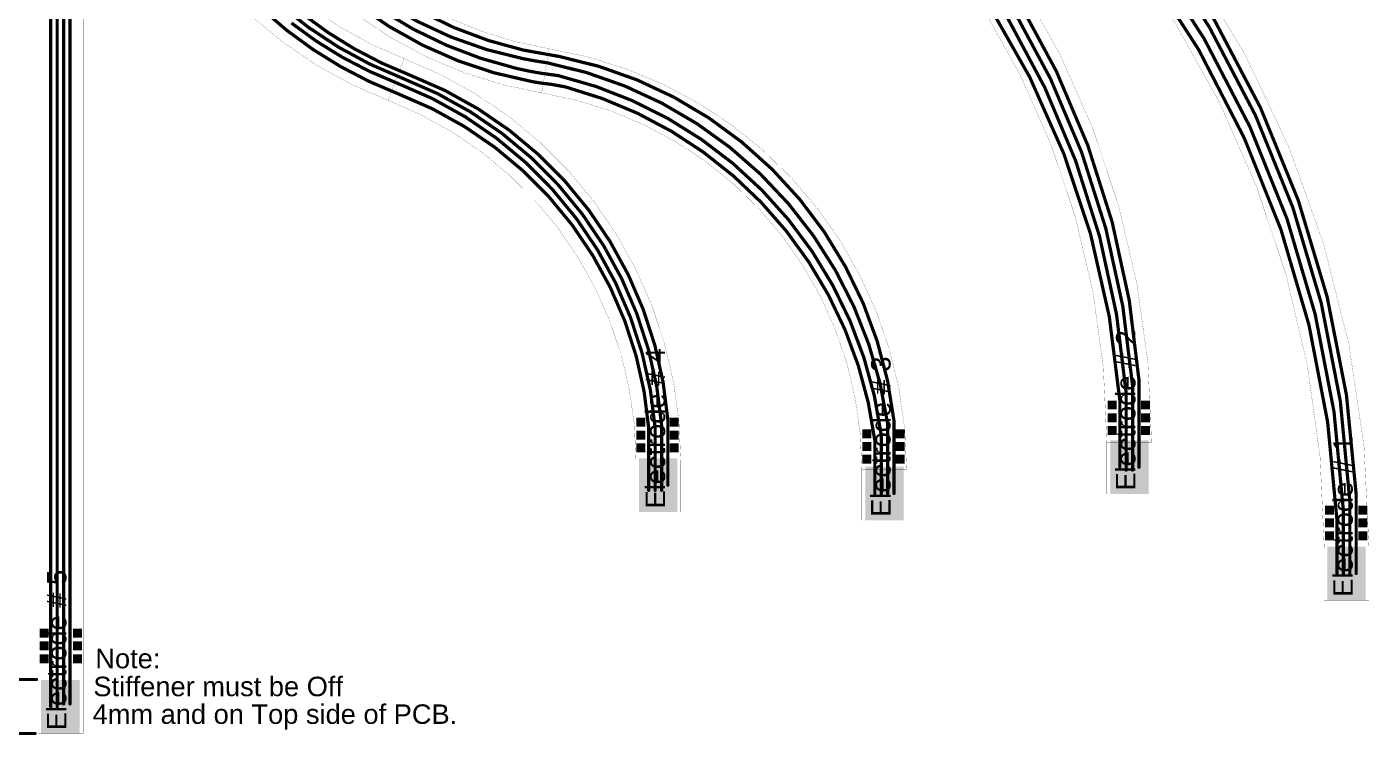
# Model space of a CAD drawing. Header units: millimetres. Extents: x 0 to 13.5, y -0.9 to 3.4.
# Drawn here: x 3.474 to 7.606, y -0.917 to 1.264 of the extents above; entities that cross this region are included whole.
import ezdxf

# ---------------------------------------------------------------- set-up
doc = ezdxf.new("R2010")
doc.units = ezdxf.units.MM
doc.header["$MEASUREMENT"] = 0
for name, color, linetype in [('BottomLayer', 5, 'Continuous'), ('BottomPaste', 16, 'Continuous'), ('BottomSolder', 6, 'Continuous'), ('Mechanical1', 6, 'Continuous'), ('Mechanical2', 216, 'Continuous'), ('TopOverlay', 2, 'Continuous')]:
    doc.layers.add(name, color=color, linetype=linetype)
doc.styles.add('Arial', font='', dxfattribs={"height": 0.2})
doc.styles.get('Arial').set_extended_font_data('Arial')

# ---------------------------------------------------------------- blocks, each defined once
blk = doc.blocks.new('6_____R______P_____B_1')
at = {"layer": 'BottomLayer'}
for points in [[(-0.04330700000000001, -0.07874015), (-0.05511800000000001, -0.07874015), (-0.05511799999999999, 0.07874015), (-0.04330699999999999, 0.07874015)], [(-0.02362200000000001, -0.07874015), (-0.03543300000000001, -0.07874015), (-0.03543299999999999, 0.07874015), (-0.02362199999999999, 0.07874015)], [(-0.00393690000000001, -0.07874015), (-0.01574790000000001, -0.07874015), (-0.01574789999999999, 0.07874015), (-0.003936899999999991, 0.07874015)], [(0.01574809999999999, -0.07874015), (0.00393709999999999, -0.07874015), (0.003937100000000009, 0.07874015), (0.01574810000000001, 0.07874015)], [(0.03543319999999999, -0.07874015), (0.02362219999999999, -0.07874015), (0.02362220000000001, 0.07874015), (0.03543320000000001, 0.07874015)], [(0.05511819999999999, -0.07874015), (0.04330719999999999, -0.07874015), (0.04330720000000001, 0.07874015), (0.05511820000000001, 0.07874015)]]:
    blk.add_hatch(color=5, dxfattribs=at).paths.add_polyline_path(points)
at = {"layer": 'BottomPaste'}
for points in [[(-0.04330700000000001, -0.07874015), (-0.05511800000000001, -0.07874015), (-0.05511799999999999, 0.07874015), (-0.04330699999999999, 0.07874015)], [(-0.02362200000000001, -0.07874015), (-0.03543300000000001, -0.07874015), (-0.03543299999999999, 0.07874015), (-0.02362199999999999, 0.07874015)], [(-0.00393690000000001, -0.07874015), (-0.01574790000000001, -0.07874015), (-0.01574789999999999, 0.07874015), (-0.003936899999999991, 0.07874015)], [(0.01574809999999999, -0.07874015), (0.00393709999999999, -0.07874015), (0.003937100000000009, 0.07874015), (0.01574810000000001, 0.07874015)], [(0.03543319999999999, -0.07874015), (0.02362219999999999, -0.07874015), (0.02362220000000001, 0.07874015), (0.03543320000000001, 0.07874015)], [(0.05511819999999999, -0.07874015), (0.04330719999999999, -0.07874015), (0.04330720000000001, 0.07874015), (0.05511820000000001, 0.07874015)]]:
    blk.add_hatch(color=16, dxfattribs=at).paths.add_polyline_path(points)
at = {"layer": 'BottomSolder'}
for points in [[(-0.03930700000000001, -0.08274015), (-0.05911800000000001, -0.08274015), (-0.05911799999999999, 0.08274015), (-0.03930699999999999, 0.08274015)], [(-0.01962200000000001, -0.08274015), (-0.03943300000000001, -0.08274015), (-0.03943299999999999, 0.08274015), (-0.01962199999999999, 0.08274015)], [(6.309999999998981e-05, -0.08274015), (-0.01974790000000001, -0.08274015), (-0.01974789999999999, 0.08274015), (6.310000000001018e-05, 0.08274015)], [(0.01974809999999999, -0.08274015), (-6.290000000001019e-05, -0.08274015), (-6.289999999998982e-05, 0.08274015), (0.01974810000000001, 0.08274015)], [(0.03943319999999999, -0.08274015), (0.01962219999999999, -0.08274015), (0.01962220000000001, 0.08274015), (0.03943320000000001, 0.08274015)], [(0.05911819999999999, -0.08274015), (0.03930719999999999, -0.08274015), (0.03930720000000001, 0.08274015), (0.05911820000000001, 0.08274015)]]:
    blk.add_hatch(color=6, dxfattribs=at).paths.add_polyline_path(points)
blk = doc.blocks.new('6_____R______P_____B_2')
at = {"layer": 'BottomLayer'}
for points in [[(-0.04330700000000001, -0.07874015), (-0.05511800000000001, -0.07874015), (-0.05511799999999999, 0.07874015), (-0.04330699999999999, 0.07874015)], [(-0.02362200000000001, -0.07874015), (-0.03543300000000001, -0.07874015), (-0.03543299999999999, 0.07874015), (-0.02362199999999999, 0.07874015)], [(-0.00393690000000001, -0.07874015), (-0.01574790000000001, -0.07874015), (-0.01574789999999999, 0.07874015), (-0.003936899999999991, 0.07874015)], [(0.01574809999999999, -0.07874015), (0.00393709999999999, -0.07874015), (0.003937100000000009, 0.07874015), (0.01574810000000001, 0.07874015)], [(0.03543319999999999, -0.07874015), (0.02362219999999999, -0.07874015), (0.02362220000000001, 0.07874015), (0.03543320000000001, 0.07874015)], [(0.05511819999999999, -0.07874015), (0.04330719999999999, -0.07874015), (0.04330720000000001, 0.07874015), (0.05511820000000001, 0.07874015)]]:
    blk.add_hatch(color=5, dxfattribs=at).paths.add_polyline_path(points)
at = {"layer": 'BottomPaste'}
for points in [[(-0.04330700000000001, -0.07874015), (-0.05511800000000001, -0.07874015), (-0.05511799999999999, 0.07874015), (-0.04330699999999999, 0.07874015)], [(-0.02362200000000001, -0.07874015), (-0.03543300000000001, -0.07874015), (-0.03543299999999999, 0.07874015), (-0.02362199999999999, 0.07874015)], [(-0.00393690000000001, -0.07874015), (-0.01574790000000001, -0.07874015), (-0.01574789999999999, 0.07874015), (-0.003936899999999991, 0.07874015)], [(0.01574809999999999, -0.07874015), (0.00393709999999999, -0.07874015), (0.003937100000000009, 0.07874015), (0.01574810000000001, 0.07874015)], [(0.03543319999999999, -0.07874015), (0.02362219999999999, -0.07874015), (0.02362220000000001, 0.07874015), (0.03543320000000001, 0.07874015)], [(0.05511819999999999, -0.07874015), (0.04330719999999999, -0.07874015), (0.04330720000000001, 0.07874015), (0.05511820000000001, 0.07874015)]]:
    blk.add_hatch(color=16, dxfattribs=at).paths.add_polyline_path(points)
at = {"layer": 'BottomSolder'}
for points in [[(-0.03930700000000001, -0.08274015), (-0.05911800000000001, -0.08274015), (-0.05911799999999999, 0.08274015), (-0.03930699999999999, 0.08274015)], [(-0.01962200000000001, -0.08274015), (-0.03943300000000001, -0.08274015), (-0.03943299999999999, 0.08274015), (-0.01962199999999999, 0.08274015)], [(6.309999999998981e-05, -0.08274015), (-0.01974790000000001, -0.08274015), (-0.01974789999999999, 0.08274015), (6.310000000001018e-05, 0.08274015)], [(0.01974809999999999, -0.08274015), (-6.290000000001019e-05, -0.08274015), (-6.289999999998982e-05, 0.08274015), (0.01974810000000001, 0.08274015)], [(0.03943319999999999, -0.08274015), (0.01962219999999999, -0.08274015), (0.01962220000000001, 0.08274015), (0.03943320000000001, 0.08274015)], [(0.05911819999999999, -0.08274015), (0.03930719999999999, -0.08274015), (0.03930720000000001, 0.08274015), (0.05911820000000001, 0.08274015)]]:
    blk.add_hatch(color=6, dxfattribs=at).paths.add_polyline_path(points)
blk = doc.blocks.new('6_____R______P_____B_3')
at = {"layer": 'BottomLayer'}
for points in [[(-0.04330700000000001, -0.07874015), (-0.05511800000000001, -0.07874015), (-0.05511799999999999, 0.07874015), (-0.04330699999999999, 0.07874015)], [(-0.02362200000000001, -0.07874015), (-0.03543300000000001, -0.07874015), (-0.03543299999999999, 0.07874015), (-0.02362199999999999, 0.07874015)], [(-0.00393690000000001, -0.07874015), (-0.01574790000000001, -0.07874015), (-0.01574789999999999, 0.07874015), (-0.003936899999999991, 0.07874015)], [(0.01574809999999999, -0.07874015), (0.00393709999999999, -0.07874015), (0.003937100000000009, 0.07874015), (0.01574810000000001, 0.07874015)], [(0.03543319999999999, -0.07874015), (0.02362219999999999, -0.07874015), (0.02362220000000001, 0.07874015), (0.03543320000000001, 0.07874015)], [(0.05511819999999999, -0.07874015), (0.04330719999999999, -0.07874015), (0.04330720000000001, 0.07874015), (0.05511820000000001, 0.07874015)]]:
    blk.add_hatch(color=5, dxfattribs=at).paths.add_polyline_path(points)
at = {"layer": 'BottomPaste'}
for points in [[(-0.04330700000000001, -0.07874015), (-0.05511800000000001, -0.07874015), (-0.05511799999999999, 0.07874015), (-0.04330699999999999, 0.07874015)], [(-0.02362200000000001, -0.07874015), (-0.03543300000000001, -0.07874015), (-0.03543299999999999, 0.07874015), (-0.02362199999999999, 0.07874015)], [(-0.00393690000000001, -0.07874015), (-0.01574790000000001, -0.07874015), (-0.01574789999999999, 0.07874015), (-0.003936899999999991, 0.07874015)], [(0.01574809999999999, -0.07874015), (0.00393709999999999, -0.07874015), (0.003937100000000009, 0.07874015), (0.01574810000000001, 0.07874015)], [(0.03543319999999999, -0.07874015), (0.02362219999999999, -0.07874015), (0.02362220000000001, 0.07874015), (0.03543320000000001, 0.07874015)], [(0.05511819999999999, -0.07874015), (0.04330719999999999, -0.07874015), (0.04330720000000001, 0.07874015), (0.05511820000000001, 0.07874015)]]:
    blk.add_hatch(color=16, dxfattribs=at).paths.add_polyline_path(points)
at = {"layer": 'BottomSolder'}
for points in [[(-0.03930700000000001, -0.08274015), (-0.05911800000000001, -0.08274015), (-0.05911799999999999, 0.08274015), (-0.03930699999999999, 0.08274015)], [(-0.01962200000000001, -0.08274015), (-0.03943300000000001, -0.08274015), (-0.03943299999999999, 0.08274015), (-0.01962199999999999, 0.08274015)], [(6.309999999998981e-05, -0.08274015), (-0.01974790000000001, -0.08274015), (-0.01974789999999999, 0.08274015), (6.310000000001018e-05, 0.08274015)], [(0.01974809999999999, -0.08274015), (-6.290000000001019e-05, -0.08274015), (-6.289999999998982e-05, 0.08274015), (0.01974810000000001, 0.08274015)], [(0.03943319999999999, -0.08274015), (0.01962219999999999, -0.08274015), (0.01962220000000001, 0.08274015), (0.03943320000000001, 0.08274015)], [(0.05911819999999999, -0.08274015), (0.03930719999999999, -0.08274015), (0.03930720000000001, 0.08274015), (0.05911820000000001, 0.08274015)]]:
    blk.add_hatch(color=6, dxfattribs=at).paths.add_polyline_path(points)
blk = doc.blocks.new('6_____R______P_____B_5')
at = {"layer": 'BottomLayer'}
for points in [[(-0.04330700000000001, -0.07874015), (-0.05511800000000001, -0.07874015), (-0.05511799999999999, 0.07874015), (-0.04330699999999999, 0.07874015)], [(-0.02362200000000001, -0.07874015), (-0.03543300000000001, -0.07874015), (-0.03543299999999999, 0.07874015), (-0.02362199999999999, 0.07874015)], [(-0.00393690000000001, -0.07874015), (-0.01574790000000001, -0.07874015), (-0.01574789999999999, 0.07874015), (-0.003936899999999991, 0.07874015)], [(0.01574809999999999, -0.07874015), (0.00393709999999999, -0.07874015), (0.003937100000000009, 0.07874015), (0.01574810000000001, 0.07874015)], [(0.03543319999999999, -0.07874015), (0.02362219999999999, -0.07874015), (0.02362220000000001, 0.07874015), (0.03543320000000001, 0.07874015)], [(0.05511819999999999, -0.07874015), (0.04330719999999999, -0.07874015), (0.04330720000000001, 0.07874015), (0.05511820000000001, 0.07874015)]]:
    blk.add_hatch(color=5, dxfattribs=at).paths.add_polyline_path(points)
at = {"layer": 'BottomPaste'}
for points in [[(-0.04330700000000001, -0.07874015), (-0.05511800000000001, -0.07874015), (-0.05511799999999999, 0.07874015), (-0.04330699999999999, 0.07874015)], [(-0.02362200000000001, -0.07874015), (-0.03543300000000001, -0.07874015), (-0.03543299999999999, 0.07874015), (-0.02362199999999999, 0.07874015)], [(-0.00393690000000001, -0.07874015), (-0.01574790000000001, -0.07874015), (-0.01574789999999999, 0.07874015), (-0.003936899999999991, 0.07874015)], [(0.01574809999999999, -0.07874015), (0.00393709999999999, -0.07874015), (0.003937100000000009, 0.07874015), (0.01574810000000001, 0.07874015)], [(0.03543319999999999, -0.07874015), (0.02362219999999999, -0.07874015), (0.02362220000000001, 0.07874015), (0.03543320000000001, 0.07874015)], [(0.05511819999999999, -0.07874015), (0.04330719999999999, -0.07874015), (0.04330720000000001, 0.07874015), (0.05511820000000001, 0.07874015)]]:
    blk.add_hatch(color=16, dxfattribs=at).paths.add_polyline_path(points)
at = {"layer": 'BottomSolder'}
for points in [[(-0.03930700000000001, -0.08274015), (-0.05911800000000001, -0.08274015), (-0.05911799999999999, 0.08274015), (-0.03930699999999999, 0.08274015)], [(-0.01962200000000001, -0.08274015), (-0.03943300000000001, -0.08274015), (-0.03943299999999999, 0.08274015), (-0.01962199999999999, 0.08274015)], [(6.309999999998981e-05, -0.08274015), (-0.01974790000000001, -0.08274015), (-0.01974789999999999, 0.08274015), (6.310000000001018e-05, 0.08274015)], [(0.01974809999999999, -0.08274015), (-6.290000000001019e-05, -0.08274015), (-6.289999999998982e-05, 0.08274015), (0.01974810000000001, 0.08274015)], [(0.03943319999999999, -0.08274015), (0.01962219999999999, -0.08274015), (0.01962220000000001, 0.08274015), (0.03943320000000001, 0.08274015)], [(0.05911819999999999, -0.08274015), (0.03930719999999999, -0.08274015), (0.03930720000000001, 0.08274015), (0.05911820000000001, 0.08274015)]]:
    blk.add_hatch(color=6, dxfattribs=at).paths.add_polyline_path(points)
blk = doc.blocks.new('6_____R______P_____B_8')
at = {"layer": 'BottomLayer'}
for points in [[(-0.04330700000000001, -0.07874015), (-0.05511800000000001, -0.07874015), (-0.05511799999999999, 0.07874015), (-0.04330699999999999, 0.07874015)], [(-0.02362200000000001, -0.07874015), (-0.03543300000000001, -0.07874015), (-0.03543299999999999, 0.07874015), (-0.02362199999999999, 0.07874015)], [(-0.00393690000000001, -0.07874015), (-0.01574790000000001, -0.07874015), (-0.01574789999999999, 0.07874015), (-0.003936899999999991, 0.07874015)], [(0.01574809999999999, -0.07874015), (0.00393709999999999, -0.07874015), (0.003937100000000009, 0.07874015), (0.01574810000000001, 0.07874015)], [(0.03543319999999999, -0.07874015), (0.02362219999999999, -0.07874015), (0.02362220000000001, 0.07874015), (0.03543320000000001, 0.07874015)], [(0.05511819999999999, -0.07874015), (0.04330719999999999, -0.07874015), (0.04330720000000001, 0.07874015), (0.05511820000000001, 0.07874015)]]:
    blk.add_hatch(color=5, dxfattribs=at).paths.add_polyline_path(points)
at = {"layer": 'BottomPaste'}
for points in [[(-0.04330700000000001, -0.07874015), (-0.05511800000000001, -0.07874015), (-0.05511799999999999, 0.07874015), (-0.04330699999999999, 0.07874015)], [(-0.02362200000000001, -0.07874015), (-0.03543300000000001, -0.07874015), (-0.03543299999999999, 0.07874015), (-0.02362199999999999, 0.07874015)], [(-0.00393690000000001, -0.07874015), (-0.01574790000000001, -0.07874015), (-0.01574789999999999, 0.07874015), (-0.003936899999999991, 0.07874015)], [(0.01574809999999999, -0.07874015), (0.00393709999999999, -0.07874015), (0.003937100000000009, 0.07874015), (0.01574810000000001, 0.07874015)], [(0.03543319999999999, -0.07874015), (0.02362219999999999, -0.07874015), (0.02362220000000001, 0.07874015), (0.03543320000000001, 0.07874015)], [(0.05511819999999999, -0.07874015), (0.04330719999999999, -0.07874015), (0.04330720000000001, 0.07874015), (0.05511820000000001, 0.07874015)]]:
    blk.add_hatch(color=16, dxfattribs=at).paths.add_polyline_path(points)
at = {"layer": 'BottomSolder'}
for points in [[(-0.03930700000000001, -0.08274015), (-0.05911800000000001, -0.08274015), (-0.05911799999999999, 0.08274015), (-0.03930699999999999, 0.08274015)], [(-0.01962200000000001, -0.08274015), (-0.03943300000000001, -0.08274015), (-0.03943299999999999, 0.08274015), (-0.01962199999999999, 0.08274015)], [(6.309999999998981e-05, -0.08274015), (-0.01974790000000001, -0.08274015), (-0.01974789999999999, 0.08274015), (6.310000000001018e-05, 0.08274015)], [(0.01974809999999999, -0.08274015), (-6.290000000001019e-05, -0.08274015), (-6.289999999998982e-05, 0.08274015), (0.01974810000000001, 0.08274015)], [(0.03943319999999999, -0.08274015), (0.01962219999999999, -0.08274015), (0.01962220000000001, 0.08274015), (0.03943320000000001, 0.08274015)], [(0.05911819999999999, -0.08274015), (0.03930719999999999, -0.08274015), (0.03930720000000001, 0.08274015), (0.05911820000000001, 0.08274015)]]:
    blk.add_hatch(color=6, dxfattribs=at).paths.add_polyline_path(points)

msp = doc.modelspace()

# ---------------------------------------------------------------- hatches: boundary and pattern name
at = {"layer": 'BottomLayer'}
for points in [[(6.8053977, 0.0897575), (6.8053977, 0.1094425), (6.8250827, 0.1094425), (6.8250827, 0.0897575)], [(6.9276976, 0.1094425), (6.9276976, 0.0897575), (6.9080126, 0.0897575), (6.9080126, 0.1094425)], [(5.3543977, 0.0365575), (5.3543977, 0.0562425), (5.3740827, 0.0562425), (5.3740827, 0.0365575)], [(5.4766976, 0.0562425), (5.4766976, 0.0365575), (5.4570126, 0.0365575), (5.4570126, 0.0562425)], [(6.8250827, 0.0700724), (6.8250827, 0.0503874), (6.8053977, 0.0503874), (6.8053977, 0.0700724)], [(6.9276976, 0.0700724), (6.9276976, 0.0503874), (6.9080126, 0.0503874), (6.9080126, 0.0700724)], [(5.3740827, 0.0168724), (5.3740827, -0.002812600000000001), (5.3543977, -0.002812599999999998), (5.3543977, 0.0168724)], [(5.4766976, 0.0168724), (5.4766976, -0.002812600000000001), (5.4570126, -0.002812599999999998), (5.4570126, 0.0168724)], [(6.0504977, 0.0013575), (6.0504977, 0.0210425), (6.0701827, 0.0210425), (6.0701827, 0.0013575)], [(6.1727976, 0.0210425), (6.1727976, 0.001357499999999998), (6.1531126, 0.001357500000000002), (6.1531126, 0.0210425)], [(6.8250827, 0.0307023), (6.8250827, 0.0110173), (6.8053977, 0.0110173), (6.8053977, 0.0307023)], [(6.9276976, 0.0307023), (6.9276976, 0.0110173), (6.9080126, 0.0110173), (6.9080126, 0.0307023)], [(5.3740827, -0.0224977), (5.3740827, -0.0421827), (5.3543977, -0.0421827), (5.3543977, -0.0224977)], [(5.4766976, -0.0224977), (5.4766976, -0.0421827), (5.4570126, -0.0421827), (5.4570126, -0.0224977)], [(6.0701827, -0.0183276), (6.0701827, -0.0380126), (6.0504977, -0.0380126), (6.0504977, -0.0183276)], [(6.1727976, -0.0183276), (6.1727976, -0.0380126), (6.1531126, -0.0380126), (6.1531126, -0.0183276)], [(6.0701827, -0.0576977), (6.0701827, -0.0773827), (6.0504977, -0.0773827), (6.0504977, -0.0576977)], [(6.1727976, -0.0576977), (6.1727976, -0.0773827), (6.1531126, -0.0773827), (6.1531126, -0.0576977)], [(7.4746977, -0.2341425), (7.4746977, -0.2144575), (7.4943827, -0.2144575), (7.4943827, -0.2341425)], [(7.5969976, -0.2144575), (7.5969976, -0.2341425), (7.5773126, -0.2341425), (7.5773126, -0.2144575)], [(7.4943827, -0.2538276), (7.4943827, -0.2735126), (7.4746977, -0.2735126), (7.4746977, -0.2538276)], [(7.5969976, -0.2538276), (7.5969976, -0.2735126), (7.5773126, -0.2735126), (7.5773126, -0.2538276)], [(7.4943827, -0.2931977), (7.4943827, -0.3128827), (7.4746977, -0.3128827), (7.4746977, -0.2931977)], [(7.5969976, -0.2931977), (7.5969976, -0.3128827), (7.5773126, -0.3128827), (7.5773126, -0.2931977)], [(3.5167977, -0.6128425), (3.5167977, -0.5931575), (3.5364827, -0.5931575), (3.5364827, -0.6128425)], [(3.6390976, -0.5931575), (3.6390976, -0.6128425), (3.6194126, -0.6128425), (3.6194126, -0.5931575)], [(3.5364827, -0.6325276), (3.5364827, -0.6522126), (3.5167977, -0.6522126), (3.5167977, -0.6325276)], [(3.6390976, -0.6325276), (3.6390976, -0.6522126), (3.6194126, -0.6522126), (3.6194126, -0.6325276)], [(3.5364827, -0.6718977), (3.5364827, -0.6915827), (3.5167977, -0.6915827), (3.5167977, -0.6718977)], [(3.6390976, -0.6718977), (3.6390976, -0.6915827), (3.6194126, -0.6915827), (3.6194126, -0.6718977)]]:
    msp.add_hatch(color=5, dxfattribs=at).paths.add_polyline_path(points)
at = {"layer": 'BottomPaste'}
for points in [[(6.8053977, 0.0897575), (6.8053977, 0.1094425), (6.8250827, 0.1094425), (6.8250827, 0.0897575)], [(6.9276976, 0.1094425), (6.9276976, 0.0897575), (6.9080126, 0.0897575), (6.9080126, 0.1094425)], [(5.3543977, 0.0365575), (5.3543977, 0.0562425), (5.3740827, 0.0562425), (5.3740827, 0.0365575)], [(5.4766976, 0.0562425), (5.4766976, 0.0365575), (5.4570126, 0.0365575), (5.4570126, 0.0562425)], [(6.8250827, 0.0700724), (6.8250827, 0.0503874), (6.8053977, 0.0503874), (6.8053977, 0.0700724)], [(6.9276976, 0.0700724), (6.9276976, 0.0503874), (6.9080126, 0.0503874), (6.9080126, 0.0700724)], [(5.3740827, 0.0168724), (5.3740827, -0.002812600000000001), (5.3543977, -0.002812599999999998), (5.3543977, 0.0168724)], [(5.4766976, 0.0168724), (5.4766976, -0.002812600000000001), (5.4570126, -0.002812599999999998), (5.4570126, 0.0168724)], [(6.0504977, 0.0013575), (6.0504977, 0.0210425), (6.0701827, 0.0210425), (6.0701827, 0.0013575)], [(6.1727976, 0.0210425), (6.1727976, 0.001357499999999998), (6.1531126, 0.001357500000000002), (6.1531126, 0.0210425)], [(6.8250827, 0.0307023), (6.8250827, 0.0110173), (6.8053977, 0.0110173), (6.8053977, 0.0307023)], [(6.9276976, 0.0307023), (6.9276976, 0.0110173), (6.9080126, 0.0110173), (6.9080126, 0.0307023)], [(5.3740827, -0.0224977), (5.3740827, -0.0421827), (5.3543977, -0.0421827), (5.3543977, -0.0224977)], [(5.4766976, -0.0224977), (5.4766976, -0.0421827), (5.4570126, -0.0421827), (5.4570126, -0.0224977)], [(6.0701827, -0.0183276), (6.0701827, -0.0380126), (6.0504977, -0.0380126), (6.0504977, -0.0183276)], [(6.1727976, -0.0183276), (6.1727976, -0.0380126), (6.1531126, -0.0380126), (6.1531126, -0.0183276)], [(6.0701827, -0.0576977), (6.0701827, -0.0773827), (6.0504977, -0.0773827), (6.0504977, -0.0576977)], [(6.1727976, -0.0576977), (6.1727976, -0.0773827), (6.1531126, -0.0773827), (6.1531126, -0.0576977)], [(7.4746977, -0.2341425), (7.4746977, -0.2144575), (7.4943827, -0.2144575), (7.4943827, -0.2341425)], [(7.5969976, -0.2144575), (7.5969976, -0.2341425), (7.5773126, -0.2341425), (7.5773126, -0.2144575)], [(7.4943827, -0.2538276), (7.4943827, -0.2735126), (7.4746977, -0.2735126), (7.4746977, -0.2538276)], [(7.5969976, -0.2538276), (7.5969976, -0.2735126), (7.5773126, -0.2735126), (7.5773126, -0.2538276)], [(7.4943827, -0.2931977), (7.4943827, -0.3128827), (7.4746977, -0.3128827), (7.4746977, -0.2931977)], [(7.5969976, -0.2931977), (7.5969976, -0.3128827), (7.5773126, -0.3128827), (7.5773126, -0.2931977)], [(3.5167977, -0.6128425), (3.5167977, -0.5931575), (3.5364827, -0.5931575), (3.5364827, -0.6128425)], [(3.6390976, -0.5931575), (3.6390976, -0.6128425), (3.6194126, -0.6128425), (3.6194126, -0.5931575)], [(3.5364827, -0.6325276), (3.5364827, -0.6522126), (3.5167977, -0.6522126), (3.5167977, -0.6325276)], [(3.6390976, -0.6325276), (3.6390976, -0.6522126), (3.6194126, -0.6522126), (3.6194126, -0.6325276)], [(3.5364827, -0.6718977), (3.5364827, -0.6915827), (3.5167977, -0.6915827), (3.5167977, -0.6718977)], [(3.6390976, -0.6718977), (3.6390976, -0.6915827), (3.6194126, -0.6915827), (3.6194126, -0.6718977)]]:
    msp.add_hatch(color=16, dxfattribs=at).paths.add_polyline_path(points)
at = {"layer": 'BottomSolder'}
for points in [[(6.8013977, 0.0857575), (6.8013977, 0.1134425), (6.8290827, 0.1134425), (6.8290827, 0.0857575)], [(6.9316976, 0.1134425), (6.9316976, 0.0857575), (6.9040126, 0.0857575), (6.9040126, 0.1134425)], [(5.3503977, 0.0325575), (5.3503977, 0.0602425), (5.3780827, 0.0602425), (5.3780827, 0.0325575)], [(5.4806976, 0.0602425), (5.4806976, 0.0325575), (5.4530126, 0.0325575), (5.4530126, 0.0602425)], [(6.8290827, 0.0740724), (6.8290827, 0.0463874), (6.8013977, 0.0463874), (6.8013977, 0.0740724)], [(6.9316976, 0.0740724), (6.9316976, 0.0463874), (6.9040126, 0.0463874), (6.9040126, 0.0740724)], [(5.3780827, 0.0208724), (5.3780827, -0.006812600000000003), (5.3503977, -0.006812599999999997), (5.3503977, 0.0208724)], [(5.4806976, 0.0208724), (5.4806976, -0.006812600000000003), (5.4530126, -0.006812599999999997), (5.4530126, 0.0208724)], [(6.0464977, -0.0026425), (6.0464977, 0.0250425), (6.0741827, 0.0250425), (6.0741827, -0.0026425)], [(6.1767976, 0.0250425), (6.1767976, -0.002642500000000003), (6.1491126, -0.002642499999999997), (6.1491126, 0.0250425)], [(6.8290827, 0.0347023), (6.8290827, 0.007017299999999997), (6.8013977, 0.007017300000000003), (6.8013977, 0.0347023)], [(6.9316976, 0.0347023), (6.9316976, 0.007017299999999997), (6.9040126, 0.007017300000000003), (6.9040126, 0.0347023)], [(5.3780827, -0.0184977), (5.3780827, -0.0461827), (5.3503977, -0.0461827), (5.3503977, -0.0184977)], [(5.4806976, -0.0184977), (5.4806976, -0.0461827), (5.4530126, -0.0461827), (5.4530126, -0.0184977)], [(6.0741827, -0.0143276), (6.0741827, -0.0420126), (6.0464977, -0.0420126), (6.0464977, -0.0143276)], [(6.1767976, -0.0143276), (6.1767976, -0.0420126), (6.1491126, -0.0420126), (6.1491126, -0.0143276)], [(6.0741827, -0.0536977), (6.0741827, -0.0813827), (6.0464977, -0.0813827), (6.0464977, -0.0536977)], [(6.1767976, -0.0536977), (6.1767976, -0.0813827), (6.1491126, -0.0813827), (6.1491126, -0.0536977)], [(7.4706977, -0.2381425), (7.4706977, -0.2104575), (7.4983827, -0.2104575), (7.4983827, -0.2381425)], [(7.6009976, -0.2104575), (7.6009976, -0.2381425), (7.5733126, -0.2381425), (7.5733126, -0.2104575)], [(7.4983827, -0.2498276), (7.4983827, -0.2775126), (7.4706977, -0.2775126), (7.4706977, -0.2498276)], [(7.4983827, -0.2891977), (7.4983827, -0.3168827), (7.4706977, -0.3168827), (7.4706977, -0.2891977)], [(7.6009976, -0.2498276), (7.6009976, -0.2775126), (7.5733126, -0.2775126), (7.5733126, -0.2498276)], [(7.6009976, -0.2891977), (7.6009976, -0.3168827), (7.5733126, -0.3168827), (7.5733126, -0.2891977)], [(3.5127977, -0.6168425), (3.5127977, -0.5891575), (3.5404827, -0.5891575), (3.5404827, -0.6168425)], [(3.6430976, -0.5891575), (3.6430976, -0.6168425), (3.6154126, -0.6168425), (3.6154126, -0.5891575)], [(3.5404827, -0.6285276), (3.5404827, -0.6562126), (3.5127977, -0.6562126), (3.5127977, -0.6285276)], [(3.6430976, -0.6285276), (3.6430976, -0.6562126), (3.6154126, -0.6562126), (3.6154126, -0.6285276)], [(3.5404827, -0.6678977), (3.5404827, -0.6955827), (3.5127977, -0.6955827), (3.5127977, -0.6678977)], [(3.6430976, -0.6678977), (3.6430976, -0.6955827), (3.6154126, -0.6955827), (3.6154126, -0.6678977)]]:
    msp.add_hatch(color=6, dxfattribs=at).paths.add_polyline_path(points)

# ---------------------------------------------------------------- linework, layer by layer
at = {"layer": 'BottomLayer', "const_width": 0.01}
for points in [[(4.2982752, 2.8639156, -0.4064171512129248), (7.5665146, -0.1766376)], [(4.2977294, 2.8349999, -0.4072008048566135), (7.54683, -0.1947778)], [(4.3016071, 2.8121244, -0.4043872902792526), (7.5271721, -0.2263106)], [(4.3037378, 2.7899999, -0.4015309852794678), (7.5074599, -0.257267)], [(4.2565772, 2.6329999, -0.391737490277023), (6.8978277, 0.1753188)], [(4.2611474, 2.6116372, -0.3890253876480184), (6.8779883, 0.1586176)], [(4.2645956, 2.589552, -0.386356155192665), (6.8582739, 0.1361834)], [(4.2646875, 2.5706336, -0.3834124609744083), (6.8387471, 0.1141983)], [(4.630942, 1.1054035, -0.1529863076511277), (4.0350774, 1.5773848)], [(5.0027418, 1.16585, -0.1693173855752637), (4.3122993, 1.5713525)], [(5.1130772, 1.172838, -0.1863347216275067), (4.3412202, 1.5927136)], [(4.2754159, 1.2523216, -0.07536116418811876), (3.9852518, 1.562025)], [(4.9804913, 1.1362963, -0.1549082389071821), (4.3108467, 1.5369827)], [(5.0300613, 1.0952942, -0.1665585810993995), (4.3157551, 1.4945567)], [(4.6544673, 1.1148085, -0.07514289758155944), (4.3229642, 1.3036336)], [(4.6195324, 1.0567403, -0.07548836560081808), (4.2754158, 1.2523215)], [(4.6150828, 1.0901557, -0.0754402978349236), (4.288292, 1.2759242)], [(5.0747751, 1.1535827, -0.01345218062728048), (5.0027417, 1.1658499)], [(5.0747751, 1.1535828, -0.01216152612616406), (5.0752548, 1.1535024)], [(5.0752549, 1.1535024, -0.3193501194283921), (6.12374, 0.043318)], [(5.1130809, 1.1728375, -0.3272006890260225), (6.143515, 0.050462)], [(4.6544673, 1.1148085, -0.289149903713533), (5.4472274, 0.0544248)], [(5.0961373, 1.115792, -0.02818958397646707), (4.9804915, 1.1362964)], [(5.107206, 1.1145272, -0.02975108360086296), (5.1083772, 1.1143222)], [(5.1083773, 1.1143221, -0.3122827089463733), (6.1041449, 0.007613)], [(4.6150828, 1.0901556, -0.289313574552596), (5.4081179, 0.029363)], [(4.6309528, 1.1053993, -0.289230554348085), (5.4278027, 0.0397433)], [(5.0855743, 1.0874902, -0.01997398030257679), (5.0300612, 1.095294)], [(5.0863334, 1.0873848, -0.001923690815446721), (5.0864091, 1.087371)], [(5.1320916, 1.0790769, -0.002333118040821259), (5.1321834, 1.0790602)], [(5.132526, 1.078998, -7.792670839399188e-05), (5.1329162, 1.0788941)], [(5.1329162, 1.0788941, -0.3048530958390322), (6.0844596, -0.0090354)], [(4.6195324, 1.0567403, -0.289249357307911), (5.3884323, 0.0281541)], [(6.8582738, 0.1361834, -0.01697734886331607), (6.8582998, 0.135505)], [(6.8779882, 0.1586175, -0.01747098328515028), (6.8780126, 0.1579193)], [(6.8387471, 0.1141983, -0.01786955669005834), (6.8387726, 0.1134842)], [(6.12374, 0.043318, -0.03358581571301686), (6.12383, 0.0419791)]]:
    msp.add_lwpolyline(points, format="xyb", dxfattribs=at)
for points in [[(3.567, -0.8296478), (3.567, 2.5528999)], [(3.5473149, -0.8296478), (3.5473149, 2.5017139)], [(3.587055, 2.427), (3.5870551, -0.821)], [(3.6067401, 2.427), (3.6067402, -0.821)], [(5.0752548, 1.1535023), (5.0752549, 1.1535024)], [(5.0961373, 1.1157919), (5.107206, 1.1145271)], [(5.1083772, 1.114322), (5.1083772, 1.1143221)], [(4.6150827, 1.0901555), (4.6150828, 1.0901556)], [(4.630942, 1.1054035), (4.6309528, 1.1053993)], [(5.0855743, 1.0874901), (5.0859696, 1.0874507)], [(5.0859696, 1.0874507), (5.0863334, 1.0873847)], [(5.0864091, 1.0873709), (5.1320916, 1.0790769)], [(5.1321834, 1.0790601), (5.132526, 1.078998)], [(6.8978277, -0.092), (6.8978277, 0.1753189)], [(6.8582998, 0.135505), (6.8583, 0.1354603)], [(6.8583, -0.101), (6.8583, 0.1354603)], [(6.8779881, 0.1586175), (6.8779882, 0.1586176)], [(6.8780125, -0.1009725), (6.8780125, 0.1579193)], [(6.8387725, -0.092), (6.8387725, 0.1134842)], [(5.4278299, -0.163), (5.4278299, 0.0390044)], [(5.4472275, 0.0544249), (5.4472277, 0.0544247)], [(5.4472277, -0.147), (5.4472277, 0.0544247)], [(6.1238299, -0.173), (6.1238299, 0.0419791)], [(6.143515, -0.173), (6.143515, 0.050462)], [(5.3884598, -0.163), (5.3884598, 0.027411)], [(5.4081449, -0.163), (5.4081449, 0.0286263)], [(6.1041449, -0.173), (6.1041449, 0.007613)], [(6.0844598, -0.173), (6.0844598, -0.0090351)], [(7.5468299, -0.419), (7.5468299, -0.1947777)], [(7.5665146, -0.1766375), (7.566515, -0.419)], [(7.5271721, -0.2263122), (7.5271721, -0.2263106)], [(7.5271721, -0.2263122), (7.5271722, -0.2265465)], [(7.5271722, -0.2265465), (7.5271725, -0.4189724)], [(7.5074598, -0.419), (7.5074598, -0.2572669)]]:
    msp.add_lwpolyline(points, dxfattribs=at)
at = {"layer": 'BottomLayer', "const_width": 0.005}
for points in [[(4.2729158, 1.2523215, 1), (4.2779158, 1.2523215, 1)], [(4.2729159, 1.2523216, 1), (4.2779159, 1.2523216, 1)], [(5.0002417, 1.1658499, 1), (5.0052417, 1.1658499, 1)], [(5.0002418, 1.16585, 1), (5.0052418, 1.16585, 1)], [(5.0722751, 1.1535828, 1), (5.0772751, 1.1535828, 1)], [(5.0722751, 1.1535827, 1), (5.0772751, 1.1535827, 1)], [(5.0727548, 1.1535024, 1), (5.0777548, 1.1535024, 1)], [(5.0727548, 1.1535023, 1), (5.0777548, 1.1535023, 1)], [(5.0727549, 1.1535024, 1), (5.0777549, 1.1535024, 1)], [(5.0727549, 1.1535024, 1), (5.0777549, 1.1535024, 1)], [(5.1105772, 1.172838, 1), (5.1155772, 1.172838, 1)], [(5.1105809, 1.1728375, 1), (5.1155809, 1.1728375, 1)], [(4.6519673, 1.1148085, 1), (4.6569673, 1.1148085, 1)], [(4.6519673, 1.1148085, 1), (4.6569673, 1.1148085, 1)], [(4.9779913, 1.1362963, 1), (4.9829913, 1.1362963, 1)], [(4.9779915, 1.1362964, 1), (4.9829915, 1.1362964, 1)], [(5.0936373, 1.115792, 1), (5.0986373, 1.115792, 1)], [(5.0936373, 1.1157919, 1), (5.0986373, 1.1157919, 1)], [(5.104706, 1.1145272, 1), (5.109706, 1.1145272, 1)], [(5.104706, 1.1145271, 1), (5.109706, 1.1145271, 1)], [(5.1058772, 1.1143222, 1), (5.1108772, 1.1143222, 1)], [(5.1058772, 1.1143221, 1), (5.1108772, 1.1143221, 1)], [(5.1058772, 1.114322, 1), (5.1108772, 1.114322, 1)], [(5.1058773, 1.1143221, 1), (5.1108773, 1.1143221, 1)], [(4.6125827, 1.0901555, 1), (4.6175827, 1.0901555, 1)], [(4.6125828, 1.0901557, 1), (4.6175828, 1.0901557, 1)], [(4.6125828, 1.0901556, 1), (4.6175828, 1.0901556, 1)], [(4.6125828, 1.0901556, 1), (4.6175828, 1.0901556, 1)], [(4.628442, 1.1054035, 1), (4.633442, 1.1054035, 1)], [(4.628442, 1.1054035, 1), (4.633442, 1.1054035, 1)], [(4.6284528, 1.1053993, 1), (4.6334528, 1.1053993, 1)], [(4.6284528, 1.1053993, 1), (4.6334528, 1.1053993, 1)], [(5.0275612, 1.095294, 1), (5.0325612, 1.095294, 1)], [(5.0275613, 1.0952942, 1), (5.0325613, 1.0952942, 1)], [(5.0830743, 1.0874902, 1), (5.0880743, 1.0874902, 1)], [(5.0830743, 1.0874901, 1), (5.0880743, 1.0874901, 1)], [(5.0834696, 1.0874507, 1), (5.0884696, 1.0874507, 1)], [(5.0834696, 1.0874507, 1), (5.0884696, 1.0874507, 1)], [(5.0838334, 1.0873848, 1), (5.0888334, 1.0873848, 1)], [(5.0838334, 1.0873847, 1), (5.0888334, 1.0873847, 1)], [(5.0839091, 1.087371, 1), (5.0889091, 1.087371, 1)], [(5.0839091, 1.0873709, 1), (5.0889091, 1.0873709, 1)], [(5.1295916, 1.0790769, 1), (5.1345916, 1.0790769, 1)], [(5.1295916, 1.0790769, 1), (5.1345916, 1.0790769, 1)], [(5.1296834, 1.0790602, 1), (5.1346834, 1.0790602, 1)], [(5.1296834, 1.0790601, 1), (5.1346834, 1.0790601, 1)], [(5.130026, 1.078998, 1), (5.135026, 1.078998, 1)], [(5.130026, 1.078998, 1), (5.135026, 1.078998, 1)], [(5.1304162, 1.0788941, 1), (5.1354162, 1.0788941, 1)], [(5.1304162, 1.0788941, 1), (5.1354162, 1.0788941, 1)], [(4.6170324, 1.0567403, 1), (4.6220324, 1.0567403, 1)], [(4.6170324, 1.0567403, 1), (4.6220324, 1.0567403, 1)], [(6.8953277, 0.1753189, 1), (6.9003277, 0.1753189, 1)], [(6.8953277, 0.1753188, 1), (6.9003277, 0.1753188, 1)], [(6.8557738, 0.1361834, 1), (6.8607738, 0.1361834, 1)], [(6.8557739, 0.1361834, 1), (6.8607739, 0.1361834, 1)], [(6.8557998, 0.135505, 1), (6.8607998, 0.135505, 1)], [(6.8557998, 0.135505, 1), (6.8607998, 0.135505, 1)], [(6.8558, 0.1354603, 1), (6.8608, 0.1354603, 1)], [(6.8558, 0.1354603, 1), (6.8608, 0.1354603, 1)], [(6.8754881, 0.1586175, 1), (6.8804881, 0.1586175, 1)], [(6.8754882, 0.1586176, 1), (6.8804882, 0.1586176, 1)], [(6.8754882, 0.1586175, 1), (6.8804882, 0.1586175, 1)], [(6.8754883, 0.1586176, 1), (6.8804883, 0.1586176, 1)], [(6.8755125, 0.1579193, 1), (6.8805125, 0.1579193, 1)], [(6.8755126, 0.1579193, 1), (6.8805126, 0.1579193, 1)], [(6.8362471, 0.1141983, 1), (6.8412471, 0.1141983, 1)], [(6.8362471, 0.1141983, 1), (6.8412471, 0.1141983, 1)], [(6.8362725, 0.1134842, 1), (6.8412725, 0.1134842, 1)], [(6.8362726, 0.1134842, 1), (6.8412726, 0.1134842, 1)], [(5.4253027, 0.0397433, 1), (5.4303027, 0.0397433, 1)], [(5.4253299, 0.0390044, 1), (5.4303299, 0.0390044, 1)], [(5.4447274, 0.0544248, 1), (5.4497274, 0.0544248, 1)], [(5.4447275, 0.0544249, 1), (5.4497275, 0.0544249, 1)], [(5.4447277, 0.0544247, 1), (5.4497277, 0.0544247, 1)], [(5.4447277, 0.0544247, 1), (5.4497277, 0.0544247, 1)], [(6.12124, 0.043318, 1), (6.12624, 0.043318, 1)], [(6.12124, 0.043318, 1), (6.12624, 0.043318, 1)], [(6.1213299, 0.0419791, 1), (6.1263299, 0.0419791, 1)], [(6.12133, 0.0419791, 1), (6.12633, 0.0419791, 1)], [(6.141015, 0.050462, 1), (6.146015, 0.050462, 1)], [(6.141015, 0.050462, 1), (6.146015, 0.050462, 1)], [(5.3859323, 0.0281541, 1), (5.3909323, 0.0281541, 1)], [(5.3859598, 0.027411, 1), (5.3909598, 0.027411, 1)], [(5.4056179, 0.029363, 1), (5.4106179, 0.029363, 1)], [(5.4056449, 0.0286263, 1), (5.4106449, 0.0286263, 1)], [(6.1016449, 0.007613, 1), (6.1066449, 0.007613, 1)], [(6.1016449, 0.007613, 1), (6.1066449, 0.007613, 1)], [(6.0819596, -0.0090354, 1), (6.0869596, -0.0090354, 1)], [(6.0819598, -0.0090351, 1), (6.0869598, -0.0090351, 1)], [(6.8362725, -0.092, 1), (6.8412725, -0.092, 1)], [(6.8558, -0.101, 1), (6.8608, -0.101, 1)], [(6.8755125, -0.1009725, 1), (6.8805125, -0.1009725, 1)], [(6.8953277, -0.092, 1), (6.9003277, -0.092, 1)], [(5.3859598, -0.163, 1), (5.3909598, -0.163, 1)], [(5.4056449, -0.163, 1), (5.4106449, -0.163, 1)], [(5.4253299, -0.163, 1), (5.4303299, -0.163, 1)], [(5.4447277, -0.147, 1), (5.4497277, -0.147, 1)], [(6.0819598, -0.173, 1), (6.0869598, -0.173, 1)], [(6.1016449, -0.173, 1), (6.1066449, -0.173, 1)], [(6.1213299, -0.173, 1), (6.1263299, -0.173, 1)], [(6.141015, -0.173, 1), (6.146015, -0.173, 1)], [(7.5443299, -0.1947777, 1), (7.5493299, -0.1947777, 1)], [(7.54433, -0.1947778, 1), (7.54933, -0.1947778, 1)], [(7.5640146, -0.1766375, 1), (7.5690146, -0.1766375, 1)], [(7.5640146, -0.1766376, 1), (7.5690146, -0.1766376, 1)], [(7.5246721, -0.2263106, 1), (7.5296721, -0.2263106, 1)], [(7.5246721, -0.2263106, 1), (7.5296721, -0.2263106, 1)], [(7.5246721, -0.2263122, 1), (7.5296721, -0.2263122, 1)], [(7.5246721, -0.2263122, 1), (7.5296721, -0.2263122, 1)], [(7.5246722, -0.2265465, 1), (7.5296722, -0.2265465, 1)], [(7.5246722, -0.2265465, 1), (7.5296722, -0.2265465, 1)], [(7.5049598, -0.2572669, 1), (7.5099598, -0.2572669, 1)], [(7.5049599, -0.257267, 1), (7.5099599, -0.257267, 1)], [(7.5049598, -0.419, 1), (7.5099598, -0.419, 1)], [(7.5246725, -0.4189724, 1), (7.5296725, -0.4189724, 1)], [(7.5443299, -0.419, 1), (7.5493299, -0.419, 1)], [(7.564015, -0.419, 1), (7.569015, -0.419, 1)], [(3.5448149, -0.8296478, 1), (3.5498149, -0.8296478, 1)], [(3.5645, -0.8296478, 1), (3.5695, -0.8296478, 1)], [(3.5845551, -0.821, 1), (3.5895551, -0.821, 1)], [(3.6042402, -0.821, 1), (3.6092402, -0.821, 1)]]:
    msp.add_lwpolyline(points, format="xyb", close=True, dxfattribs=at)
at = {"layer": 'Mechanical1', "const_width": 0.0005}
for points in [[(4.3792006, 2.8831376, -0.4142135623730951), (7.6061333, -0.3437951)], [(4.3792006, 2.7453424, -0.4142135623730951), (7.4683381, -0.3437951)], [(4.2610903, 2.6587282, -0.4142135623730951), (6.9366201, -0.0168016)], [(4.2610903, 2.5209329, -0.4142135623730951), (6.7988248, -0.0168016)], [(5.0590742, 1.0606752, -0.3676954801461659), (3.9579407, 2.3555786)], [(5.0812167, 1.1966798, -0.3676954801461659), (4.095736, 2.3555786)], [(4.5856495, 1.0377675, -0.3106669974749126), (3.7335313, 2.2768384)], [(4.6349563, 1.166439, -0.3106669974749126), (3.8713265, 2.2768384)], [(4.6349563, 1.1664391, -0.3106669974749125), (5.4870745, -0.0726318)], [(5.0812167, 1.1966797, -0.3676954801461661), (6.1823502, -0.0982237)], [(4.5856495, 1.0377676, -0.3106669974749125), (5.3492793, -0.0726318)], [(5.0590742, 1.0606751, -0.3676954801461661), (6.0445549, -0.0982237)]]:
    msp.add_lwpolyline(points, format="xyb", dxfattribs=at)
at = {"layer": 'Mechanical1'}
for points, const_width in [([(3.5091218, -0.9121379), (3.5091218, 2.4343188)], 0.0005), ([(3.6469171, -0.9121379), (3.6469171, 2.4343188)], 0.0005), ([(4.5856495, 1.0377675), (4.6349564, 1.1664391)], 0.0005), ([(5.0590742, 1.0606752), (5.0812167, 1.1966798)], 0.0005), ([(6.7988248, -0.0168016), (6.9366201, -0.0168016)], 0.0005), ([(6.7988248, -0.1742819), (6.7988248, -0.0168016)], 0.0005), ([(6.9366201, -0.1742819), (6.9366201, -0.0168016)], 0.0005), ([(5.3492793, -0.0726318), (5.4870746, -0.0726318)], 0.0005), ([(5.3492793, -0.2301121), (5.3492793, -0.0726318)], 0.0005), ([(5.4870746, -0.2301121), (5.4870746, -0.0726318)], 0.0005), ([(6.0445549, -0.0982237), (6.1823502, -0.0982237)], 0.0005), ([(6.0445549, -0.255704), (6.0445549, -0.0982237)], 0.0005), ([(6.1823502, -0.255704), (6.1823502, -0.0982237)], 0.0005), ([(6.7988248, -0.1742819), (6.9366201, -0.1742819)], 0.0005), ([(5.3492793, -0.2301121), (5.4870746, -0.2301121)], 0.0005), ([(6.0445549, -0.255704), (6.1823502, -0.255704)], 0.0005), ([(7.468338, -0.3437951), (7.6061333, -0.3437951)], 0.0005), ([(7.468338, -0.5012754), (7.468338, -0.3437951)], 0.0005), ([(7.6061333, -0.5012754), (7.6061333, -0.3437951)], 0.0005), ([(7.468338, -0.5012754), (7.6061333, -0.5012754)], 0.0005), ([(3.4265, -0.7456478), (3.5035551, -0.7456478)], 0.01), ([(3.4265, -0.9121379), (3.4988718, -0.9121379)], 0.01), ([(3.5091218, -0.9121379), (3.6469171, -0.9121379)], 0.0005)]:
    msp.add_lwpolyline(points, dxfattribs=dict(at, const_width=const_width))
for points, const_width in [([(4.6348313, 1.1664391, 1), (4.6350813, 1.1664391, 1)], 0.00025), ([(4.6348313, 1.166439, 1), (4.6350813, 1.166439, 1)], 0.00025), ([(4.6348314, 1.1664391, 1), (4.6350814, 1.1664391, 1)], 0.00025), ([(5.0810917, 1.1966798, 1), (5.0813417, 1.1966798, 1)], 0.00025), ([(5.0810917, 1.1966798, 1), (5.0813417, 1.1966798, 1)], 0.00025), ([(5.0810917, 1.1966797, 1), (5.0813417, 1.1966797, 1)], 0.00025), ([(4.5855245, 1.0377676, 1), (4.5857745, 1.0377676, 1)], 0.00025), ([(4.5855245, 1.0377675, 1), (4.5857745, 1.0377675, 1)], 0.00025), ([(4.5855245, 1.0377675, 1), (4.5857745, 1.0377675, 1)], 0.00025), ([(5.0589492, 1.0606752, 1), (5.0591992, 1.0606752, 1)], 0.00025), ([(5.0589492, 1.0606752, 1), (5.0591992, 1.0606752, 1)], 0.00025), ([(5.0589492, 1.0606751, 1), (5.0591992, 1.0606751, 1)], 0.00025), ([(6.7986998, -0.0168016, 1), (6.7989498, -0.0168016, 1)], 0.00025), ([(6.7986998, -0.0168016, 1), (6.7989498, -0.0168016, 1)], 0.00025), ([(6.7986998, -0.0168016, 1), (6.7989498, -0.0168016, 1)], 0.00025), ([(6.9364951, -0.0168016, 1), (6.9367451, -0.0168016, 1)], 0.00025), ([(6.9364951, -0.0168016, 1), (6.9367451, -0.0168016, 1)], 0.00025), ([(6.9364951, -0.0168016, 1), (6.9367451, -0.0168016, 1)], 0.00025), ([(5.3491543, -0.0726318, 1), (5.3494043, -0.0726318, 1)], 0.00025), ([(5.3491543, -0.0726318, 1), (5.3494043, -0.0726318, 1)], 0.00025), ([(5.3491543, -0.0726318, 1), (5.3494043, -0.0726318, 1)], 0.00025), ([(5.4869495, -0.0726318, 1), (5.4871995, -0.0726318, 1)], 0.00025), ([(5.4869496, -0.0726318, 1), (5.4871996, -0.0726318, 1)], 0.00025), ([(5.4869496, -0.0726318, 1), (5.4871996, -0.0726318, 1)], 0.00025), ([(6.0444299, -0.0982237, 1), (6.0446799, -0.0982237, 1)], 0.00025), ([(6.0444299, -0.0982237, 1), (6.0446799, -0.0982237, 1)], 0.00025), ([(6.0444299, -0.0982237, 1), (6.0446799, -0.0982237, 1)], 0.00025), ([(6.1822252, -0.0982237, 1), (6.1824752, -0.0982237, 1)], 0.00025), ([(6.1822252, -0.0982237, 1), (6.1824752, -0.0982237, 1)], 0.00025), ([(6.1822252, -0.0982237, 1), (6.1824752, -0.0982237, 1)], 0.00025), ([(6.7986998, -0.1742819, 1), (6.7989498, -0.1742819, 1)], 0.00025), ([(6.7986998, -0.1742819, 1), (6.7989498, -0.1742819, 1)], 0.00025), ([(6.9364951, -0.1742819, 1), (6.9367451, -0.1742819, 1)], 0.00025), ([(6.9364951, -0.1742819, 1), (6.9367451, -0.1742819, 1)], 0.00025), ([(5.3491543, -0.2301121, 1), (5.3494043, -0.2301121, 1)], 0.00025), ([(5.3491543, -0.2301121, 1), (5.3494043, -0.2301121, 1)], 0.00025), ([(5.4869496, -0.2301121, 1), (5.4871996, -0.2301121, 1)], 0.00025), ([(5.4869496, -0.2301121, 1), (5.4871996, -0.2301121, 1)], 0.00025), ([(6.0444299, -0.255704, 1), (6.0446799, -0.255704, 1)], 0.00025), ([(6.0444299, -0.255704, 1), (6.0446799, -0.255704, 1)], 0.00025), ([(6.1822252, -0.255704, 1), (6.1824752, -0.255704, 1)], 0.00025), ([(6.1822252, -0.255704, 1), (6.1824752, -0.255704, 1)], 0.00025), ([(7.468213, -0.3437951, 1), (7.468463, -0.3437951, 1)], 0.00025), ([(7.468213, -0.3437951, 1), (7.468463, -0.3437951, 1)], 0.00025), ([(7.4682131, -0.3437951, 1), (7.4684631, -0.3437951, 1)], 0.00025), ([(7.6060083, -0.3437951, 1), (7.6062583, -0.3437951, 1)], 0.00025), ([(7.6060083, -0.3437951, 1), (7.6062583, -0.3437951, 1)], 0.00025), ([(7.6060083, -0.3437951, 1), (7.6062583, -0.3437951, 1)], 0.00025), ([(7.468213, -0.5012754, 1), (7.468463, -0.5012754, 1)], 0.00025), ([(7.468213, -0.5012754, 1), (7.468463, -0.5012754, 1)], 0.00025), ([(7.6060083, -0.5012754, 1), (7.6062583, -0.5012754, 1)], 0.00025), ([(7.6060083, -0.5012754, 1), (7.6062583, -0.5012754, 1)], 0.00025), ([(3.5010551, -0.7456478, 1), (3.5060551, -0.7456478, 1)], 0.005), ([(3.4963718, -0.9121379, 1), (3.5013718, -0.9121379, 1)], 0.005), ([(3.5089968, -0.9121379, 1), (3.5092468, -0.9121379, 1)], 0.00025), ([(3.5089968, -0.9121379, 1), (3.5092468, -0.9121379, 1)], 0.00025), ([(3.6467921, -0.9121379, 1), (3.6470421, -0.9121379, 1)], 0.00025), ([(3.6467921, -0.9121379, 1), (3.6470421, -0.9121379, 1)], 0.00025)]:
    msp.add_lwpolyline(points, format="xyb", close=True, dxfattribs=dict(at, const_width=const_width))
at = {"layer": 'Mechanical2', "const_width": 0.0005}
for points in [[(4.3792006, 2.8831376, -0.4142135623730951), (7.6061333, -0.3437951)], [(4.3792006, 2.7453424, -0.4142135623730951), (7.4683381, -0.3437951)], [(4.2610903, 2.6587282, -0.4142135623730951), (6.9366201, -0.0168016)], [(4.2610903, 2.5209329, -0.4142135623730951), (6.7988248, -0.0168016)], [(5.0590742, 1.0606752, -0.3676954801461659), (3.9579407, 2.3555786)], [(5.0812167, 1.1966798, -0.3676954801461659), (4.095736, 2.3555786)], [(4.5856495, 1.0377675, -0.3106669974749126), (3.7335313, 2.2768384)], [(4.6349563, 1.166439, -0.3106669974749126), (3.8713265, 2.2768384)], [(4.6349563, 1.1664391, -0.3106669974749125), (5.4870745, -0.0726318)], [(5.0812167, 1.1966797, -0.3676954801461661), (6.1823502, -0.0982237)], [(4.5856495, 1.0377676, -0.3106669974749125), (5.3492793, -0.0726318)], [(5.0590742, 1.0606751, -0.3676954801461661), (6.0445549, -0.0982237)]]:
    msp.add_lwpolyline(points, format="xyb", dxfattribs=at)
for points in [[(3.5091218, -0.9121379), (3.5091218, 2.4343188)], [(3.6469171, -0.9121379), (3.6469171, 2.4343188)], [(6.7988248, -0.1742819), (6.7988248, -0.0168016)], [(6.9366201, -0.1742819), (6.9366201, -0.0168016)], [(5.3492793, -0.2301121), (5.3492793, -0.0726318)], [(5.4870746, -0.2301121), (5.4870746, -0.0726318)], [(6.0445549, -0.255704), (6.0445549, -0.0982237)], [(6.1823502, -0.255704), (6.1823502, -0.0982237)], [(6.7988248, -0.1742819), (6.9366201, -0.1742819)], [(5.3492793, -0.2301121), (5.4870746, -0.2301121)], [(6.0445549, -0.255704), (6.1823502, -0.255704)], [(7.468338, -0.5012754), (7.468338, -0.3437951)], [(7.6061333, -0.5012754), (7.6061333, -0.3437951)], [(7.468338, -0.5012754), (7.6061333, -0.5012754)], [(3.5091218, -0.9121379), (3.6469171, -0.9121379)]]:
    msp.add_lwpolyline(points, dxfattribs=at)
at = {"layer": 'Mechanical2', "const_width": 0.00025}
for points in [[(4.6348313, 1.1664391, 1), (4.6350813, 1.1664391, 1)], [(4.6348313, 1.166439, 1), (4.6350813, 1.166439, 1)], [(5.0810917, 1.1966798, 1), (5.0813417, 1.1966798, 1)], [(5.0810917, 1.1966797, 1), (5.0813417, 1.1966797, 1)], [(4.5855245, 1.0377676, 1), (4.5857745, 1.0377676, 1)], [(4.5855245, 1.0377675, 1), (4.5857745, 1.0377675, 1)], [(5.0589492, 1.0606752, 1), (5.0591992, 1.0606752, 1)], [(5.0589492, 1.0606751, 1), (5.0591992, 1.0606751, 1)], [(6.7986998, -0.0168016, 1), (6.7989498, -0.0168016, 1)], [(6.7986998, -0.0168016, 1), (6.7989498, -0.0168016, 1)], [(6.9364951, -0.0168016, 1), (6.9367451, -0.0168016, 1)], [(6.9364951, -0.0168016, 1), (6.9367451, -0.0168016, 1)], [(5.3491543, -0.0726318, 1), (5.3494043, -0.0726318, 1)], [(5.3491543, -0.0726318, 1), (5.3494043, -0.0726318, 1)], [(5.4869495, -0.0726318, 1), (5.4871995, -0.0726318, 1)], [(5.4869496, -0.0726318, 1), (5.4871996, -0.0726318, 1)], [(6.0444299, -0.0982237, 1), (6.0446799, -0.0982237, 1)], [(6.0444299, -0.0982237, 1), (6.0446799, -0.0982237, 1)], [(6.1822252, -0.0982237, 1), (6.1824752, -0.0982237, 1)], [(6.1822252, -0.0982237, 1), (6.1824752, -0.0982237, 1)], [(6.7986998, -0.1742819, 1), (6.7989498, -0.1742819, 1)], [(6.7986998, -0.1742819, 1), (6.7989498, -0.1742819, 1)], [(6.9364951, -0.1742819, 1), (6.9367451, -0.1742819, 1)], [(6.9364951, -0.1742819, 1), (6.9367451, -0.1742819, 1)], [(5.3491543, -0.2301121, 1), (5.3494043, -0.2301121, 1)], [(5.3491543, -0.2301121, 1), (5.3494043, -0.2301121, 1)], [(5.4869496, -0.2301121, 1), (5.4871996, -0.2301121, 1)], [(5.4869496, -0.2301121, 1), (5.4871996, -0.2301121, 1)], [(6.0444299, -0.255704, 1), (6.0446799, -0.255704, 1)], [(6.0444299, -0.255704, 1), (6.0446799, -0.255704, 1)], [(6.1822252, -0.255704, 1), (6.1824752, -0.255704, 1)], [(6.1822252, -0.255704, 1), (6.1824752, -0.255704, 1)], [(7.468213, -0.3437951, 1), (7.468463, -0.3437951, 1)], [(7.4682131, -0.3437951, 1), (7.4684631, -0.3437951, 1)], [(7.6060083, -0.3437951, 1), (7.6062583, -0.3437951, 1)], [(7.6060083, -0.3437951, 1), (7.6062583, -0.3437951, 1)], [(7.468213, -0.5012754, 1), (7.468463, -0.5012754, 1)], [(7.468213, -0.5012754, 1), (7.468463, -0.5012754, 1)], [(7.6060083, -0.5012754, 1), (7.6062583, -0.5012754, 1)], [(7.6060083, -0.5012754, 1), (7.6062583, -0.5012754, 1)], [(3.5089968, -0.9121379, 1), (3.5092468, -0.9121379, 1)], [(3.5089968, -0.9121379, 1), (3.5092468, -0.9121379, 1)], [(3.6467921, -0.9121379, 1), (3.6470421, -0.9121379, 1)], [(3.6467921, -0.9121379, 1), (3.6470421, -0.9121379, 1)]]:
    msp.add_lwpolyline(points, format="xyb", close=True, dxfattribs=at)

# ---------------------------------------------------------------- block references
for name, p in [('6_____R______P_____B_3', (6.8683, -0.092)), ('6_____R______P_____B_8', (5.4177, -0.147)), ('6_____R______P_____B_5', (6.1139873, -0.173)), ('6_____R______P_____B_1', (7.5369873, -0.419)), ('6_____R______P_____B_2', (3.5768424, -0.8296478))]:
    msp.add_blockref(name, p)

# ---------------------------------------------------------------- texts
at = {"layer": 'Mechanical1', "style": 'Arial'}
for s, p in [('Note:', (3.6845, -0.7111879)), ('Stiffener must be Off', (3.6785, -0.7971879)), ('4mm and on Top side of PCB.', (3.6761, -0.8823944))]:
    msp.add_text(s, height=0.06, dxfattribs=at).set_placement(p)
at = {"layer": 'TopOverlay', "style": 'Arial'}
for s, p in [('Electrode # 2', (6.8869979, -0.1639999)), ('Electrode # 4', (5.438898, -0.219)), ('Electrode # 3', (6.1329979, -0.2450001)), ('Electrode # 1', (7.5558979, -0.4909999)), ('Electrode # 5', (3.595498, -0.902))]:
    msp.add_text(s, height=0.06, rotation=90, dxfattribs=at).set_placement(p)

doc.saveas('drawing.dxf')
